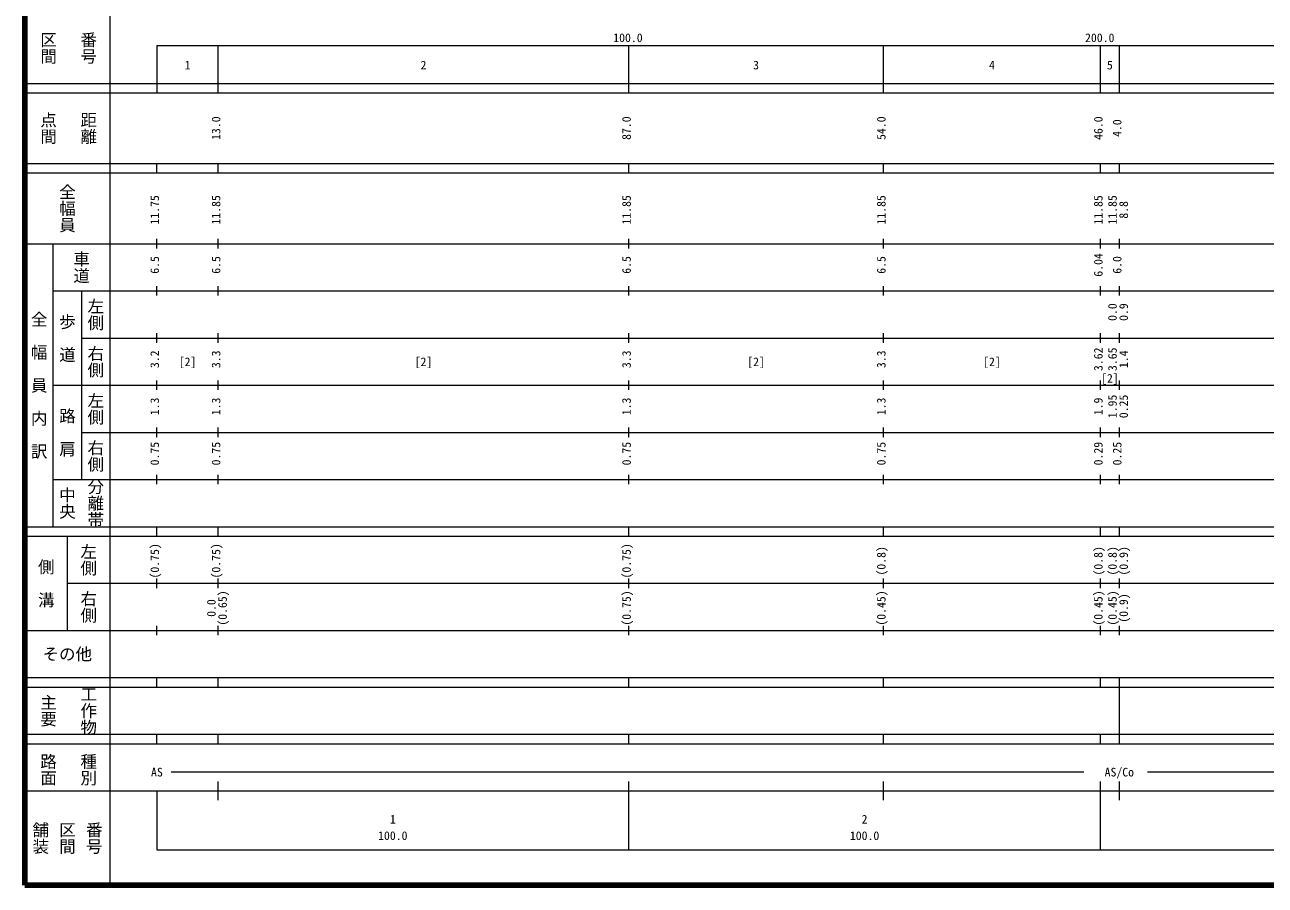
# Model space of a CAD drawing. Units: millimetres on the paper, enlarged 1000 times. Extents: x 40000 to 680000, y 20000 to 380000.
# Drawn here: x 40000 to 302916, y 20000 to 202409 of the extents above; entities that cross this region are included whole.
import ezdxf
from ezdxf.enums import TextEntityAlignment as Align

# ---------------------------------------------------------------- set-up
doc = ezdxf.new("R2010")
doc.units = ezdxf.units.MM
doc.header["$LTSCALE"] = 1000
doc.layers.add('M-TTL', color=2, linetype='Continuous', lineweight=140)
doc.layers.add('M-TTL-BAND', color=7, linetype='Continuous', lineweight=13)
doc.styles.add('@ＭＳ ゴシック', font='')
doc.styles.add('ＭＳ ゴシック', font='')
doc.styles.get('@ＭＳ ゴシック').set_extended_font_data('@MS Gothic')
doc.styles.get('ＭＳ ゴシック').set_extended_font_data('MS Gothic')

msp = doc.modelspace()

# ---------------------------------------------------------------- linework, layer by layer
at = {"layer": 'M-TTL'}
for p, q in [((40000, 380000), (40000, 20000)), ((40000, 20000), (680000, 20000))]:
    msp.add_line(p, q, dxfattribs=at)
at = {"layer": 'M-TTL-BAND'}
for p, q in [((58000, 370000), (58000, 20000)), ((68000, 198000), (579000, 198000)), ((68000, 198000), (68000, 188000)), ((81000, 188000), (81000, 198000)), ((168000, 188000), (168000, 198000)), ((222000, 188000), (222000, 198000)), ((268000, 188000), (268000, 198000)), ((272000, 188000), (272000, 198000)), ((40000, 190000), (579000, 190000)), ((40000, 188000), (579000, 188000)), ((40000, 173000), (579000, 173000)), ((40000, 171000), (579000, 171000)), ((68000, 171000), (68000, 173000)), ((81000, 171000), (81000, 173000)), ((168000, 171000), (168000, 173000)), ((222000, 171000), (222000, 173000)), ((268000, 171000), (268000, 173000)), ((272000, 171000), (272000, 173000)), ((40000, 156000), (579000, 156000)), ((46000, 96000), (46000, 156000)), ((68000, 155000), (68000, 157000)), ((81000, 155000), (81000, 157000)), ((168000, 155000), (168000, 157000)), ((222000, 155000), (222000, 157000)), ((268000, 155000), (268000, 157000)), ((272000, 155000), (272000, 157000)), ((46000, 146000), (579000, 146000)), ((52000, 146000), (52000, 106000)), ((68000, 145000), (68000, 147000)), ((81000, 145000), (81000, 147000)), ((168000, 145000), (168000, 147000)), ((222000, 145000), (222000, 147000)), ((268000, 145000), (268000, 147000)), ((272000, 145000), (272000, 147000)), ((68000, 135000), (68000, 137000)), ((81000, 135000), (81000, 137000)), ((168000, 135000), (168000, 137000)), ((222000, 135000), (222000, 137000)), ((268000, 135000), (268000, 137000)), ((272000, 135000), (272000, 137000)), ((52000, 136000), (579000, 136000)), ((68000, 125000), (68000, 127000)), ((81000, 125000), (81000, 127000)), ((168000, 125000), (168000, 127000)), ((222000, 125000), (222000, 127000)), ((268000, 125000), (268000, 127000)), ((272000, 125000), (272000, 127000)), ((46000, 126000), (579000, 126000)), ((52000, 116000), (579000, 116000)), ((68000, 115000), (68000, 117000)), ((81000, 115000), (81000, 117000)), ((168000, 115000), (168000, 117000)), ((222000, 115000), (222000, 117000)), ((268000, 115000), (268000, 117000)), ((272000, 115000), (272000, 117000)), ((46000, 106000), (579000, 106000)), ((68000, 105000), (68000, 107000)), ((81000, 105000), (81000, 107000)), ((168000, 105000), (168000, 107000)), ((222000, 105000), (222000, 107000)), ((268000, 105000), (268000, 107000)), ((272000, 105000), (272000, 107000)), ((40000, 96000), (579000, 96000)), ((68000, 94000), (68000, 96000)), ((81000, 94000), (81000, 96000)), ((168000, 94000), (168000, 96000)), ((222000, 94000), (222000, 96000)), ((268000, 94000), (268000, 96000)), ((272000, 94000), (272000, 96000)), ((40000, 94000), (579000, 94000)), ((49000, 94000), (49000, 74000)), ((68000, 83000), (68000, 85000)), ((81000, 83000), (81000, 85000)), ((168000, 83000), (168000, 85000)), ((222000, 83000), (222000, 85000)), ((268000, 83000), (268000, 85000)), ((272000, 83000), (272000, 85000)), ((49000, 84000), (579000, 84000)), ((40000, 74000), (579000, 74000)), ((68000, 73000), (68000, 75000)), ((81000, 73000), (81000, 75000)), ((168000, 73000), (168000, 75000)), ((222000, 73000), (222000, 75000)), ((268000, 73000), (268000, 75000)), ((272000, 73000), (272000, 75000)), ((40000, 64000), (579000, 64000)), ((68000, 62000), (68000, 64000)), ((81000, 62000), (81000, 64000)), ((168000, 62000), (168000, 64000)), ((222000, 62000), (222000, 64000)), ((268000, 62000), (268000, 64000)), ((272000, 62000), (272000, 64000)), ((40000, 62000), (579000, 62000)), ((272000, 52000), (272000, 62000)), ((40000, 52000), (579000, 52000)), ((40000, 50000), (589000, 50000)), ((68000, 50000), (68000, 52000)), ((81000, 50000), (81000, 52000)), ((168000, 50000), (168000, 52000)), ((222000, 50000), (222000, 52000)), ((268000, 50000), (268000, 52000)), ((272000, 50000), (272000, 52000)), ((71000, 44000), (264500, 44000)), ((277946, 44000), (565491, 44000)), ((40000, 40000), (579000, 40000)), ((68000, 40000), (68000, 27500)), ((81000, 38000), (81000, 42000)), ((168000, 27500), (168000, 42000)), ((222000, 38000), (222000, 42000)), ((268000, 27500), (268000, 42000)), ((272000, 38000), (272000, 42000)), ((68000, 27500), (579000, 27500))]:
    msp.add_line(p, q, dxfattribs=at)

# ---------------------------------------------------------------- texts
at = {"layer": 'M-TTL-BAND', "style": '@ＭＳ ゴシック'}
for s, p in [('区間', (45000, 197500)), ('番号', (53500, 197500)), ('点間', (45000, 180500)), ('距離', (53500, 180500)), ('全幅員', (49000, 163500)), ('車道', (52000, 151000)), ('左側', (55000, 141000)), ('全\u3000幅\u3000員\u3000内\u3000訳', (43000, 126000)), ('歩\u3000道', (49000, 136000)), ('右側', (55000, 131000)), ('左側', (55000, 121000)), ('路\u3000肩', (49000, 116000)), ('右側', (55000, 111000)), ('分離帯', (55000, 101000)), ('中央', (49000, 101000)), ('左側', (53500, 89000)), ('側\u3000溝', (44500, 84000)), ('右側', (53500, 79000)), ('工作物', (53500, 57000)), ('主要', (45000, 57000)), ('路面', (45000, 44500)), ('種別', (53500, 44500)), ('舗装', (43333, 30000)), ('区間', (49000, 30000)), ('番号', (54667, 30000))]:
    msp.add_text(s, height=2566, rotation=270, dxfattribs=at).set_placement(p, align=Align.MIDDLE_CENTER)
at = {"layer": 'M-TTL-BAND', "style": 'ＭＳ ゴシック'}
for s, p in [('100.0', (167844, 198195)), ('200.0', (267844, 198195)), ('1', (74500, 192405)), ('2', (124500, 192405)), ('3', (195000, 192405)), ('4', (245000, 192405)), ('5', (270000, 192405)), ('[2]', (74500, 129500)), ('[2]', (124500, 129500)), ('[2]', (195000, 129500)), ('[2]', (245000, 129500)), ('[2]', (270000, 126000)), ('AS', (68000, 42500)), ('AS/Co', (272000, 42500)), ('1', (118000, 32523)), ('2', (218000, 32523)), ('100.0', (118000, 29033)), ('100.0', (218000, 29033))]:
    msp.add_text(s, height=1833, dxfattribs=at).set_placement(p, align=Align.BOTTOM_CENTER)
for s, p in [('13.0', (82000, 180500)), ('87.0', (169000, 180500)), ('54.0', (223000, 180500)), ('46.0', (269000, 180500)), ('4.0', (273000, 180500)), ('11.75', (69000, 163174)), ('11.85', (82000, 163174)), ('11.85', (169000, 163174)), ('11.85', (223000, 163174)), ('11.85', (269000, 163174)), ('11.85', (272000, 163174)), ('8.8', (274370, 163174)), ('6.5', (69000, 151500)), ('6.5', (82000, 151500)), ('6.5', (169000, 151500)), ('6.5', (223000, 151500)), ('6.04', (269000, 151500)), ('6.0', (273000, 151500)), ('0.0', (272000, 141500)), ('0.9', (274370, 141500)), ('3.2', (69000, 131500)), ('3.3', (82000, 131500)), ('3.3', (169000, 131500)), ('3.3', (223000, 131500)), ('3.62', (269000, 131500)), ('3.65', (272000, 131500)), ('1.4', (274370, 131500)), ('1.95', (272000, 121500)), ('0.25', (274370, 121500)), ('1.3', (69000, 121500)), ('1.3', (82000, 121500)), ('1.3', (169000, 121500)), ('1.3', (223000, 121500)), ('1.9', (269000, 121500)), ('0.75', (69000, 111500)), ('0.75', (82000, 111500)), ('0.75', (169000, 111500)), ('0.75', (223000, 111500)), ('0.29', (269000, 111500)), ('0.25', (273000, 111500)), ('(0.75)', (69000, 88764)), ('(0.75)', (82000, 88764)), ('(0.75)', (169000, 88764)), ('(0.8)', (223000, 88764)), ('(0.8)', (269000, 88764)), ('(0.8)', (272000, 88764)), ('(0.9)', (274370, 88764)), ('(0.65)', (83370, 78764)), ('(0.75)', (169000, 78764)), ('(0.45)', (223000, 78764)), ('(0.45)', (269000, 78764)), ('(0.45)', (272000, 78764)), ('(0.9)', (274370, 78764)), ('0.0', (81000, 78764))]:
    msp.add_text(s, height=1833, rotation=90, dxfattribs=at).set_placement(p, align=Align.BOTTOM_CENTER)
msp.add_text('その他', height=2566, dxfattribs=at).set_placement((49000, 69000), align=Align.MIDDLE_CENTER)

doc.saveas('drawing.dxf')
